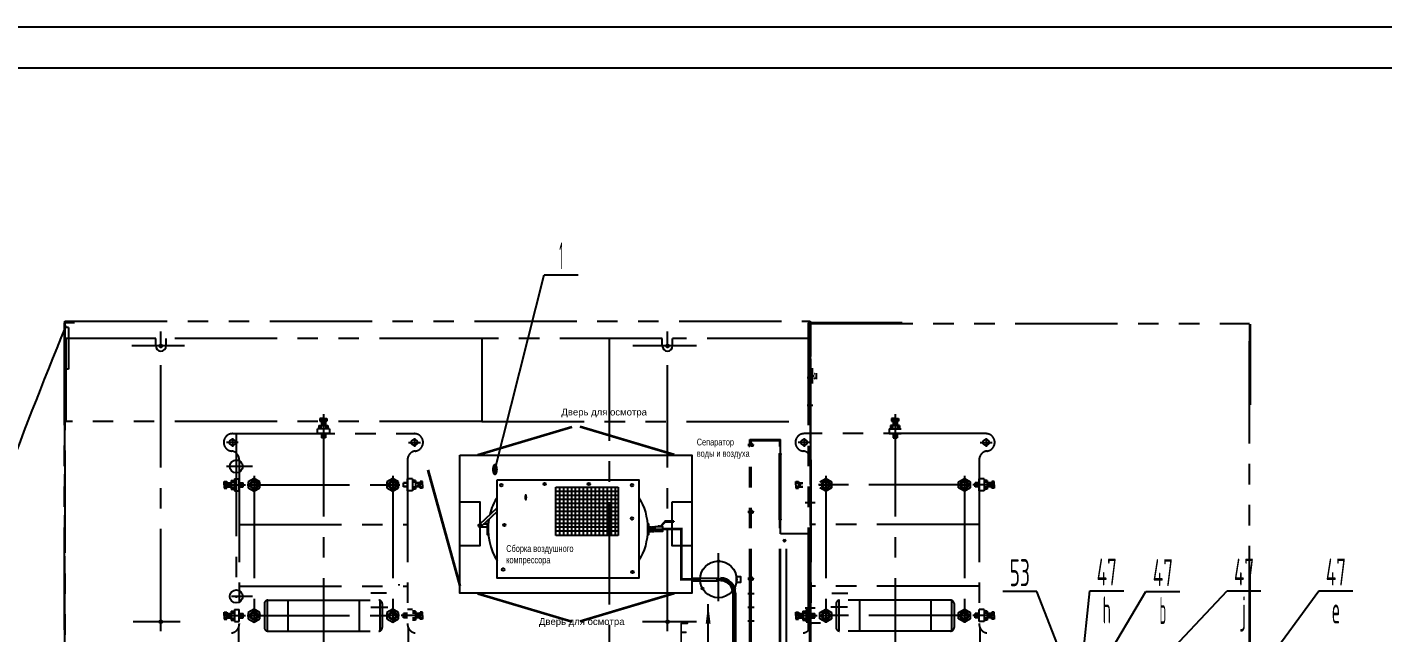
# Model space of a CAD drawing. Header units: millimetres. Extents: x 0 to 25200, y 0 to 17820.
# Drawn here: x 5097 to 15032, y 13380 to 17820 of the extents above; entities that cross this region are included whole.
import ezdxf
from ezdxf.enums import TextEntityAlignment as Align

# ---------------------------------------------------------------- set-up
doc = ezdxf.new("R2010")
doc.units = ezdxf.units.MM
doc.header["$LTSCALE"] = 600
for name, pattern in [('F', [0.75, 0.5, -0.25]), ('G', [2, 1.25, -0.25, 0.25, -0.25]), ('K', [2.5, 1.25, -0.25, 0.25, -0.25, 0.25, -0.25])]:
    doc.linetypes.add(name, pattern=pattern)
for name, color, linetype in [('01', 7, 'Continuous'), ('02', 1, 'Continuous'), ('04', 2, 'F'), ('05', 4, 'G'), ('07', 6, 'K'), ('11', 3, 'Continuous')]:
    doc.layers.add(name, color=color, linetype=linetype)
doc.styles.get("Standard").update_dxf_attribs({"font": 'isocp', "width": 0.707, "bigfont": 'intecad.shx'})

# ---------------------------------------------------------------- blocks, each defined once
blk = doc.blocks.new('*U572')
at = {"layer": '01'}
for p, q in [((-18.7, 16.5), (0, 16.5)), ((-18.7, 0), (-18.7, 16.5)), ((-18.7, 10), (0, 10)), ((0, 16.5), (0, 0)), ((0, -16.5), (0, 0)), ((-18.7, 0), (-18.7, -16.5)), ((-18.7, -10), (0, -10)), ((-18.7, -16.5), (0, -16.5))]:
    blk.add_line(p, q, dxfattribs=at)
at = {"layer": '05'}
blk.add_line((-19.8, 0), (1.1, 0), dxfattribs=at)
blk = doc.blocks.new('*U560')
at = {"layer": '01'}
for p, q in [((0, 8.8), (-8, 4.2)), ((-8, 4.2), (-8, 0)), ((-8, -4.2), (-8, 0)), ((8, 4.2), (0, 8.8)), ((8, 0), (8, 4.2)), ((8, 0), (8, -4.2)), ((0, -8.8), (-8, -4.2)), ((8, -4.2), (0, -8.8))]:
    blk.add_line(p, q, dxfattribs=at)
at = {"layer": '05'}
for p, q in [((-9.9, 0), (9.3, 0)), ((0, -10.6), (0, 10.2))]:
    blk.add_line(p, q, dxfattribs=at)
blk = doc.blocks.new('*U589')
at = {"layer": '01'}
blk.add_lwpolyline([(415, 292), (25, 292)], dxfattribs=at)
at = {"layer": '02'}
blk.add_lwpolyline([(420, 297), (0, 297)], dxfattribs=at)

msp = doc.modelspace()

# ---------------------------------------------------------------- hatches: boundary and pattern name
at = {"layer": '07', "linetype": 'K'}
for points in [[(5375.154, 15631.696), (5375.154, 15618.696), (5388.154, 15618.696)], [(5375.154, 15300.696), (5375.154, 15313.696), (5388.154, 15313.696)]]:
    msp.add_hatch(color=6, dxfattribs=at).paths.add_polyline_path(points)

# ---------------------------------------------------------------- linework, layer by layer
for points in [[(8269.381, 14681.894), (9969.381, 14681.894), (9969.381, 13671.894), (8269.381, 13671.894)], [(8269.381, 14340.441), (8415.063, 14340.441), (8415.063, 14018.002), (8269.381, 14018.002)], [(9823.699, 14340.441), (9969.381, 14340.441), (9969.381, 14018.002), (9823.699, 14018.002)]]:
    msp.add_lwpolyline(points, close=True)
at = {"layer": '01'}
for p, q in [((6039.754, 15483.186), (6039.754, 15538.186)), ((6115.754, 15483.186), (6115.754, 15538.186)), ((9751.754, 15483.186), (9751.754, 15538.186)), ((9827.754, 15483.186), (9827.754, 15538.186)), ((8399.834, 14686.684), (9087.774, 14892.585)), ((8401.268, 14681.894), (9089.207, 14887.795)), ((9837.494, 14681.894), (9149.554, 14887.795)), ((9838.927, 14686.684), (9150.987, 14892.585)), ((8401.268, 14681.894), (8399.834, 14686.684)), ((9837.494, 14681.894), (9838.927, 14686.684)), ((8269.381, 13724.502), (8033.26, 14572.982)), ((8274.198, 13725.842), (8038.077, 14574.322)), ((8427.453, 14160.857), (8541.01, 14269.875)), ((8468.833, 14155.658), (8422.648, 14155.658)), ((8468.833, 14175.658), (8442.87, 14175.658)), ((9696.158, 14153.388), (9692.829, 14153.388)), ((9696.158, 14127.262), (9692.829, 14127.262)), ((9714.072, 14160.003), (9736.446, 14160.003)), ((9714.072, 14156.313), (9714.072, 14160.003)), ((9736.446, 14160.003), (9769.66, 14196.67)), ((9740.152, 14156.646), (9771.877, 14191.67)), ((9836.158, 14198.313), (9773.366, 14198.313)), ((9775.583, 14193.313), (9836.158, 14193.313)), ((9836.158, 14198.313), (9836.158, 14193.313)), ((9962.954, 13781.633), (10033.375, 13781.633)), ((9962.954, 13761.633), (10033.375, 13761.633)), ((8401.268, 13671.894), (8399.834, 13667.104)), ((8399.834, 13667.104), (9087.774, 13461.204)), ((8401.268, 13671.894), (9089.207, 13465.994)), ((9837.494, 13671.894), (9149.554, 13465.994)), ((9838.927, 13667.104), (9150.987, 13461.204)), ((9837.494, 13671.894), (9838.927, 13667.104)), ((10268.646, 13672.189), (10268.646, 13239.893)), ((10288.646, 13672.189), (10288.646, 13239.893))]:
    msp.add_line(p, q, dxfattribs=at)
at = {"layer": '01', "color": 7, "linetype": 'Continuous'}
for p, q in [((8971.517, 14447.057), (9427.299, 14447.057)), ((8971.517, 14094.845), (8971.517, 14447.057)), ((9427.299, 14447.057), (9427.299, 14094.845)), ((8415.809, 14177.404), (8541.01, 14297.599)), ((9378.83, 14094.845), (9378.83, 14301.589)), ((9407.923, 14094.845), (9407.923, 14301.589)), ((9427.299, 14094.845), (8971.517, 14094.845))]:
    msp.add_line(p, q, dxfattribs=at)
msp.add_lwpolyline([(8541.01, 14502.008), (9581.01, 14502.008), (9581.01, 13781.008), (8541.01, 13781.008)], close=True, dxfattribs=at)
for points in [[(8477.716, 14180.482), (8468.833, 14180.482), (8468.833, 14100.145), (8477.914, 14100.145)], [(9642.6, 14179.287), (9651.483, 14179.287), (9651.483, 14098.95), (9642.402, 14098.95)]]:
    msp.add_lwpolyline(points, dxfattribs=at)
at = {"layer": '01'}
for points in [[(9696.158, 14124.313), (9756.158, 14124.313), (9756.158, 14156.313), (9696.158, 14156.313)], [(9722.525, 14160.003), (9731.168, 14160.003), (9731.168, 14163.006), (9722.525, 14163.006)], [(10295.148, 13793.204), (10325.004, 13793.204), (10325.004, 13750.063), (10295.148, 13750.063)]]:
    msp.add_lwpolyline(points, close=True, dxfattribs=at)
at = {"layer": '01', "const_width": 20}
msp.add_lwpolyline([(9756.158, 14140.313), (9891.235, 14140.313), (9891.235, 13773.281), (10028.957, 13772.446)], dxfattribs=at)
at = {"layer": '01'}
for centre, radius in [((6077.754, 15483.186), 11), ((9789.754, 15483.186), 11), ((6629.754, 14600.186), 47.5), ((10162.954, 13905.633), 7), ((10162.954, 13771.633), 134), ((10046.907, 13704.633), 7), ((10279.002, 13704.633), 7), ((6629.754, 13647.186), 47.5), ((6077.754, 13461.186), 11)]:
    msp.add_circle(centre, radius, dxfattribs=at)
at = {"layer": '01', "color": 7, "linetype": 'Continuous'}
for centre, radius in [((8572.142, 14462.523), 9.005), ((8889.569, 14471.521), 9.005), ((9213.749, 14471.521), 9.005), ((9528.924, 14462.523), 9.005), ((9529.042, 14218.558), 9.005), ((8416.893, 14165.796), 11.658), ((8594.599, 14170.108), 9.005), ((8585.784, 13844.174), 9.005), ((9533.45, 13826.556), 9.005), ((9789.754, 13461.186), 11)]:
    msp.add_circle(centre, radius, dxfattribs=at)
at = {"layer": '01'}
for centre, radius, start, end in [((6077.754, 15483.186), 38, 180, 0), ((9789.754, 15483.186), 38, 180, 0), ((9773.366, 14193.313), 5, 90, 137.8293826), ((9775.583, 14188.313), 5, 90, 137.8293826), ((10178.646, 13672.189), 110, 0, 90), ((10178.646, 13672.189), 90, 0, 90)]:
    msp.add_arc(centre, radius, start, end, dxfattribs=at)
at = {"layer": '01', "color": 7, "linetype": 'Continuous'}
for start_param, end_param in [(0.73385186, 1.22536401), (1.33925786, 2.4077408)]:
    msp.add_ellipse((8672.521, 14141.508), major_axis=(0, 310), ratio=0.63342951, start_param=start_param, end_param=end_param, dxfattribs=at)
at = {"layer": '01', "color": 7, "linetype": 'Continuous', "extrusion": (0, 0, -1)}
msp.add_ellipse((9447.795, 14141.508), major_axis=(0, 310), ratio=0.63342951, start_param=0.74559836, end_param=2.39599429, dxfattribs=at)
at = {"layer": '02'}
for p, q in [((8525.404, 14573.056), (8887.174, 16004.492)), ((8887.174, 16004.492), (9135.174, 16004.492)), ((9670.183, 14153.93), (9674.129, 14153.93)), ((9670.183, 14125.496), (9674.129, 14125.496)), ((12495.36, 13682.179), (12247.36, 13682.179)), ((12942.968, 12548.724), (12495.36, 13682.179)), ((12824.764, 13104.195), (12884.719, 13686.898)), ((12884.719, 13686.898), (13132.719, 13686.898)), ((12937.539, 13079.014), (13295.917, 13682.179)), ((13049.764, 12797.017), (13890.555, 13686.898)), ((13295.917, 13682.179), (13543.917, 13682.179)), ((13650.383, 12449.278), (14563.809, 13686.898)), ((13890.555, 13686.898), (14138.555, 13686.898)), ((14563.809, 13686.898), (14811.809, 13686.898)), ((10087.788, 13134.254), (10087.788, 13590.254))]:
    msp.add_line(p, q, dxfattribs=at)
at = {"layer": '02', "color": 1, "linetype": 'Continuous'}
for p, q in [((8971.517, 14417.964), (9427.299, 14417.964)), ((9000.611, 14094.845), (9000.611, 14447.057)), ((9000.611, 14417.964), (9427.299, 14417.964)), ((9000.611, 14094.845), (9000.611, 14417.964)), ((9029.705, 14094.845), (9029.705, 14447.057)), ((9029.705, 14094.845), (9029.705, 14417.964)), ((9058.799, 14094.845), (9058.799, 14447.057)), ((9058.799, 14094.845), (9058.799, 14417.964)), ((9087.892, 14094.845), (9087.892, 14447.057)), ((9087.892, 14094.845), (9087.892, 14417.964)), ((9116.986, 14094.845), (9116.986, 14447.057)), ((9116.986, 14094.845), (9116.986, 14417.964)), ((9146.08, 14094.845), (9146.08, 14447.057)), ((9146.08, 14094.845), (9146.08, 14417.964)), ((9175.173, 14094.845), (9175.173, 14447.057)), ((9175.173, 14094.845), (9175.173, 14417.964)), ((9204.267, 14094.845), (9204.267, 14447.057)), ((9204.267, 14094.845), (9204.267, 14417.964)), ((9204.267, 14417.964), (9427.299, 14417.964)), ((9233.361, 14094.845), (9233.361, 14447.057)), ((9233.361, 14094.845), (9233.361, 14417.964)), ((9233.361, 14417.964), (9427.299, 14417.964)), ((9262.455, 14094.845), (9262.455, 14447.057)), ((9262.455, 14094.845), (9262.455, 14447.057)), ((9262.455, 14094.845), (9262.455, 14417.964)), ((9262.455, 14094.845), (9262.455, 14417.964)), ((9291.548, 14094.845), (9291.548, 14447.057)), ((9291.548, 14094.845), (9291.548, 14447.057)), ((9291.548, 14094.845), (9291.548, 14417.964)), ((9320.642, 14094.845), (9320.642, 14447.057)), ((9320.642, 14094.845), (9320.642, 14447.057)), ((9320.642, 14094.845), (9320.642, 14447.057)), ((9320.642, 14094.845), (9320.642, 14417.964)), ((9349.736, 14094.845), (9349.736, 14447.057)), ((9378.83, 14094.845), (9378.83, 14447.057)), ((9407.923, 14094.845), (9407.923, 14447.057)), ((8971.517, 14388.87), (9427.299, 14388.87)), ((8971.517, 14359.776), (9427.299, 14359.776)), ((8971.517, 14330.682), (9427.299, 14330.682)), ((9000.611, 14388.87), (9427.299, 14388.87)), ((9000.611, 14359.776), (9427.299, 14359.776)), ((9000.611, 14094.845), (9000.611, 14359.776)), ((9000.611, 14330.682), (9427.299, 14330.682)), ((9000.611, 14094.845), (9000.611, 14330.682)), ((9029.705, 14094.845), (9029.705, 14359.776)), ((9029.705, 14094.845), (9029.705, 14330.682)), ((9058.799, 14094.845), (9058.799, 14359.776)), ((9058.799, 14094.845), (9058.799, 14330.682)), ((9087.892, 14094.845), (9087.892, 14359.776)), ((9087.892, 14094.845), (9087.892, 14330.682)), ((9116.986, 14094.845), (9116.986, 14359.776)), ((9116.986, 14094.845), (9116.986, 14330.682)), ((9146.08, 14094.845), (9146.08, 14359.776)), ((9146.08, 14094.845), (9146.08, 14330.682)), ((9175.173, 14094.845), (9175.173, 14359.776)), ((9175.173, 14094.845), (9175.173, 14330.682)), ((9204.267, 14094.845), (9204.267, 14359.776)), ((9204.267, 14094.845), (9204.267, 14330.682)), ((9233.361, 14388.87), (9427.299, 14388.87)), ((9233.361, 14094.845), (9233.361, 14359.776)), ((9233.361, 14094.845), (9233.361, 14330.682)), ((9262.455, 14094.845), (9262.455, 14359.776)), ((9262.455, 14094.845), (9262.455, 14330.682)), ((9291.548, 14094.845), (9291.548, 14359.776)), ((9291.548, 14094.845), (9291.548, 14330.682)), ((9320.642, 14094.845), (9320.642, 14359.776)), ((9320.642, 14094.845), (9320.642, 14330.682)), ((9407.923, 14094.845), (9407.923, 14330.682)), ((8971.517, 14301.589), (9427.299, 14301.589)), ((8971.517, 14272.495), (9427.299, 14272.495)), ((8971.517, 14243.401), (9427.299, 14243.401)), ((8971.517, 14214.308), (9427.299, 14214.308)), ((9000.611, 14301.589), (9427.299, 14301.589)), ((9000.611, 14272.495), (9427.299, 14272.495)), ((9000.611, 14243.401), (9427.299, 14243.401)), ((9000.611, 14214.308), (9427.299, 14214.308)), ((9029.705, 14243.401), (9427.299, 14243.401)), ((9029.705, 14214.308), (9427.299, 14214.308)), ((9320.642, 14094.845), (9320.642, 14301.589)), ((9320.642, 14094.845), (9320.642, 14272.495)), ((8971.517, 14185.214), (9427.299, 14185.214)), ((8971.517, 14156.12), (9427.299, 14156.12)), ((8971.517, 14127.026), (9427.299, 14127.026)), ((9000.611, 14185.214), (9427.299, 14185.214)), ((9000.611, 14156.12), (9427.299, 14156.12)), ((9029.705, 14185.214), (9427.299, 14185.214)), ((9029.705, 14156.12), (9427.299, 14156.12))]:
    msp.add_line(p, q, dxfattribs=at)
at = {"layer": '02'}
msp.add_lwpolyline([(10087.788, 13446.254, 36, 0, 0), (10087.788, 13590.254, 0, 0, 0)], format="xyseb", dxfattribs=at)
msp.add_spline([(5375.154, 15618.696), (4565.296, 13179.811), (4413.176, 10095.802), (3883.249, 8242.832), (1865.154, 7092.624), (1865.154, 6262.624)], degree=3, dxfattribs=at)
at = {"layer": '04'}
msp.add_line((7823.754, 13727.102), (7823.754, 13737.102), dxfattribs=at)
at = {"layer": '04', "color": 2, "linetype": 'F'}
for p, q in [((10033.375, 13781.633), (10162.954, 13781.633)), ((10033.375, 13761.633), (10162.954, 13761.633))]:
    msp.add_line(p, q, dxfattribs=at)
msp.add_circle((10162.954, 13771.633), 10, dxfattribs=at)
at = {"layer": '05', "color": 4, "linetype": 'G'}
for p, q in [((6077.754, 13391.52), (6077.754, 15589.449)), ((9362.954, 15538.186), (9362.954, 9460.38)), ((9789.754, 13391.744), (9789.754, 15589.673)), ((10001.88, 15483.186), (9535.639, 15483.186)), ((7268.454, 14982.148), (7268.454, 13175.181)), ((11457.454, 14982.148), (11457.454, 13175.181)), ((6629.754, 14838.296), (6629.754, 13637.186)), ((6749.754, 14600.186), (6558.429, 14600.186)), ((9663.435, 14140.313), (9847.187, 14140.313)), ((10162.954, 13612.852), (10162.954, 13963.25)), ((6749.754, 13647.186), (6595.257, 13647.186)), ((10278.646, 13672.189), (10278.646, 13239.893)), ((10001.88, 13461.186), (9606.589, 13461.186))]:
    msp.add_line(p, q, dxfattribs=at)
at = {"layer": '05'}
for p, q in [((6249.824, 15483.186), (5864.669, 15483.186)), ((6219.417, 13461.186), (5874.805, 13461.186))]:
    msp.add_line(p, q, dxfattribs=at)
at = {"layer": '05', "color": 4, "linetype": 'G'}
msp.add_arc((10178.646, 13672.189), 100, 0, 90, dxfattribs=at)
at = {"layer": '07', "color": 6, "linetype": 'K'}
for p, q in [((5369.154, 15652.696), (5369.154, 10966.196)), ((5374.754, 13192.186), (5374.754, 15665.186)), ((5374.754, 15665.186), (10835.754, 15665.186)), ((5374.754, 15652.696), (5375.154, 15652.696)), ((5443.754, 15651.686), (5374.754, 15651.686)), ((5375.154, 10966.196), (5375.154, 15652.696)), ((5375.154, 15631.696), (5388.154, 15618.696)), ((5400.154, 15618.696), (5375.154, 15618.696)), ((5400.154, 15618.696), (5400.154, 15313.696)), ((11509.254, 15651.696), (10820.754, 15651.696)), ((10820.754, 15651.696), (10820.754, 13252.196)), ((10832.754, 15651.696), (10832.754, 13252.196)), ((10832.754, 15642.196), (10832.754, 15407.196)), ((10835.754, 15665.186), (10835.754, 14789.186)), ((10837.254, 15642.196), (10837.254, 15407.196)), ((10837.754, 15647.176), (14053.754, 15647.176)), ((10837.754, 13268.176), (10837.754, 15647.176)), ((11169.754, 15654.061), (11169.754, 15639.696)), ((14053.754, 13268.176), (14053.754, 15647.176)), ((14054.254, 15642.196), (14054.254, 15051.696)), ((14058.754, 15642.196), (14058.754, 15051.696)), ((6039.754, 15538.186), (5380.754, 15538.186)), ((5380.754, 15538.186), (5380.754, 14928.186)), ((8428.754, 15538.186), (6115.754, 15538.186)), ((9751.754, 15538.186), (8428.754, 15538.186)), ((8428.754, 15538.186), (8428.754, 14928.186)), ((8429.754, 15538.186), (8429.754, 14928.186)), ((10829.754, 15538.186), (9827.754, 15538.186)), ((10819.754, 15540.196), (10820.754, 15540.196)), ((10819.754, 15540.196), (10819.754, 15483.196)), ((10829.754, 15538.186), (10829.754, 14928.186)), ((10830.389, 15587.696), (10844.754, 15587.696)), ((10819.754, 15483.196), (10820.754, 15483.196)), ((10819.754, 15453.196), (10820.754, 15453.196)), ((10819.754, 15453.196), (10819.754, 15418.196)), ((10819.754, 15418.196), (10820.754, 15418.196)), ((5400.154, 15313.696), (5375.154, 15313.696)), ((5375.154, 15300.696), (5388.154, 15313.696)), ((10837.254, 15388.196), (10837.254, 14665.196)), ((10852.754, 15206.696), (10852.754, 15320.696)), ((10814.414, 15251.196), (10857.762, 15251.196)), ((10837.254, 15261.196), (10837.754, 15261.196)), ((10837.254, 15241.196), (10837.754, 15241.196)), ((10859.587, 15257.696), (10859.587, 15269.696)), ((10868.254, 15251.696), (10868.254, 15243.696)), ((10868.254, 15243.696), (10869.986, 15240.696)), ((10878.254, 15284.324), (10878.254, 15238.37)), ((10813.715, 15048.196), (10855.664, 15048.196)), ((10820.754, 15080.196), (10832.754, 15080.196)), ((10837.254, 15058.196), (10837.754, 15058.196)), ((10837.254, 15038.196), (10837.754, 15038.196)), ((8428.754, 14928.186), (5380.754, 14928.186)), ((7268.454, 14950.516), (7243.029, 14950.516)), ((7243.029, 14950.516), (7243.029, 14931.816)), ((7243.029, 14931.816), (7268.454, 14931.816)), ((7253.454, 14950.516), (7253.454, 14931.816)), ((7253.454, 14931.816), (7253.454, 14899.622)), ((7253.454, 14919.079), (7268.454, 14919.079)), ((7256.454, 14919.079), (7256.454, 14899.622)), ((7268.454, 14950.516), (7293.879, 14950.516)), ((7293.879, 14931.816), (7268.454, 14931.816)), ((7283.454, 14919.079), (7268.454, 14919.079)), ((7280.454, 14919.079), (7280.454, 14899.622)), ((7283.454, 14950.516), (7283.454, 14931.816)), ((7283.454, 14931.816), (7283.454, 14899.622)), ((7293.879, 14950.516), (7293.879, 14931.816)), ((8428.754, 14928.186), (10829.754, 14928.186)), ((11457.454, 14950.516), (11432.029, 14950.516)), ((11432.029, 14950.516), (11432.029, 14931.816)), ((11432.029, 14931.816), (11457.454, 14931.816)), ((11442.454, 14950.516), (11442.454, 14931.816)), ((11442.454, 14931.816), (11442.454, 14899.622)), ((11442.454, 14919.079), (11457.454, 14919.079)), ((11445.454, 14919.079), (11445.454, 14899.622)), ((11457.454, 14950.516), (11482.879, 14950.516)), ((11482.879, 14931.816), (11457.454, 14931.816)), ((11472.454, 14919.079), (11457.454, 14919.079)), ((11469.454, 14919.079), (11469.454, 14899.622)), ((11472.454, 14950.516), (11472.454, 14931.816)), ((11472.454, 14931.816), (11472.454, 14899.622)), ((11482.879, 14950.516), (11482.879, 14931.816)), ((6601.954, 14840.196), (7934.954, 14840.196)), ((6601.954, 14808.008), (6601.954, 14744.678)), ((7312.454, 14876.196), (7224.454, 14876.196)), ((7224.454, 14840.196), (7224.454, 14876.196)), ((7312.454, 14840.196), (7224.454, 14840.196)), ((7235.83, 14899.622), (7235.83, 14876.196)), ((7235.83, 14899.622), (7301.079, 14899.622)), ((7250.007, 14899.622), (7250.007, 14876.196)), ((7253.454, 14840.196), (7253.454, 14810.439)), ((7283.454, 14810.439), (7253.454, 14810.439)), ((7256.454, 14840.196), (7256.454, 14810.439)), ((7280.454, 14840.196), (7280.454, 14810.439)), ((7283.454, 14840.196), (7283.454, 14810.439)), ((7286.902, 14899.622), (7286.902, 14876.196)), ((7301.079, 14899.622), (7301.079, 14876.196)), ((7312.454, 14876.196), (7312.454, 14840.196)), ((7934.954, 14808.008), (7934.954, 14744.678)), ((12123.954, 14840.196), (10790.954, 14840.196)), ((10790.954, 14808.008), (10790.954, 14744.678)), ((11413.454, 14876.196), (11413.454, 14840.196)), ((11413.454, 14876.196), (11501.454, 14876.196)), ((11413.454, 14840.196), (11501.454, 14840.196)), ((11424.83, 14899.622), (11424.83, 14876.196)), ((11490.079, 14899.622), (11424.83, 14899.622)), ((11439.007, 14899.622), (11439.007, 14876.196)), ((11442.454, 14840.196), (11442.454, 14810.439)), ((11442.454, 14810.439), (11472.454, 14810.439)), ((11445.454, 14840.196), (11445.454, 14810.439)), ((11469.454, 14840.196), (11469.454, 14810.439)), ((11472.454, 14840.196), (11472.454, 14810.439)), ((11475.902, 14899.622), (11475.902, 14876.196)), ((11490.079, 14899.622), (11490.079, 14876.196)), ((12123.954, 14808.008), (12123.954, 14744.678)), ((6644.296, 14776.196), (6557.995, 14776.196)), ((7892.613, 14776.196), (7978.913, 14776.196)), ((10378.316, 14756.205), (10420.289, 14756.205)), ((10381.938, 14756.205), (10422.107, 14756.205)), ((10385.704, 14765.09), (10392.104, 14765.09)), ((10385.704, 14756.205), (10385.704, 14765.09)), ((10392.104, 14761.205), (10385.704, 14761.205)), ((10385.704, 14756.205), (10385.704, 14747.32)), ((10392.104, 14751.205), (10385.704, 14751.205)), ((10385.704, 14747.32), (10392.104, 14747.32)), ((10392.104, 13246.205), (10392.104, 14796.205)), ((10392.104, 14796.205), (10618.154, 14796.205)), ((10392.104, 14765.09), (10392.104, 14756.205)), ((10404.104, 14762.205), (10392.104, 14762.205)), ((10392.104, 14747.32), (10392.104, 14756.205)), ((10404.104, 14750.205), (10392.104, 14750.205)), ((10398.104, 13246.205), (10398.104, 14796.205)), ((10414.656, 14756.205), (10403.053, 14756.205)), ((10404.104, 13246.205), (10404.104, 14796.205)), ((10404.104, 14790.205), (10612.154, 14790.205)), ((10413.604, 14765), (10404.104, 14765)), ((10404.104, 14765), (10404.104, 14756.205)), ((10404.104, 14761.205), (10417.504, 14761.205)), ((10413.604, 14761.205), (10404.104, 14761.205)), ((10404.104, 14747.41), (10404.104, 14756.205)), ((10404.104, 14751.205), (10417.504, 14751.205)), ((10413.604, 14751.205), (10404.104, 14751.205)), ((10413.604, 14747.41), (10404.104, 14747.41)), ((10413.604, 14756.205), (10413.604, 14765)), ((10417.504, 14760.205), (10413.604, 14760.205)), ((10413.604, 14756.205), (10413.604, 14747.41)), ((10417.504, 14752.205), (10413.604, 14752.205)), ((10417.504, 14761.205), (10417.504, 14756.205)), ((10417.504, 14751.205), (10417.504, 14756.205)), ((10612.154, 13246.205), (10612.154, 14796.205)), ((10618.154, 14106.205), (10618.154, 14796.205)), ((10833.296, 14776.196), (10746.995, 14776.196)), ((12081.613, 14776.196), (12167.913, 14776.196)), ((6651.954, 14648.964), (6651.954, 13443.428)), ((7884.954, 14648.964), (7884.954, 13443.428)), ((10610.117, 14211.205), (10610.117, 14691.205)), ((10612.154, 14696.205), (10618.154, 14696.205)), ((10620.117, 14211.205), (10620.117, 14691.205)), ((10837.254, 14626.196), (10837.254, 13903.196)), ((10840.954, 14648.964), (10840.954, 13443.428)), ((12073.954, 14648.964), (12073.954, 13443.428)), ((6615.954, 14509.196), (6651.954, 14509.196)), ((6615.954, 14509.196), (6615.954, 14421.196)), ((6651.954, 14421.196), (6651.954, 14509.196)), ((6760.454, 14511.976), (6717.954, 14487.44)), ((6760.454, 14530.208), (6760.454, 13446.617)), ((6760.454, 14515.977), (6760.454, 14413.413)), ((6802.954, 14487.44), (6760.454, 14511.976)), ((7776.454, 14511.976), (7733.954, 14487.44)), ((7776.454, 14530.208), (7776.454, 13446.617)), ((7776.454, 14515.977), (7776.454, 14413.413)), ((7818.954, 14487.44), (7776.454, 14511.976)), ((7920.954, 14509.196), (7884.954, 14509.196)), ((7884.954, 14421.196), (7884.954, 14509.196)), ((7920.954, 14509.196), (7920.954, 14421.196)), ((10906.954, 14487.44), (10949.454, 14511.976)), ((10949.454, 14530.208), (10949.454, 13446.617)), ((10949.454, 14515.977), (10949.454, 14413.413)), ((10949.454, 14511.976), (10991.954, 14487.44)), ((11922.954, 14487.44), (11965.454, 14511.976)), ((11965.454, 14530.208), (11965.454, 13446.617)), ((11965.454, 14515.977), (11965.454, 14413.413)), ((11965.454, 14511.976), (12007.954, 14487.44)), ((12109.954, 14509.196), (12073.954, 14509.196)), ((12073.954, 14421.196), (12073.954, 14509.196)), ((12109.954, 14509.196), (12109.954, 14421.196)), ((6536.169, 14465.196), (6697.778, 14465.196)), ((6541.634, 14465.196), (6541.634, 14490.621)), ((6541.634, 14490.621), (6560.334, 14490.621)), ((6541.634, 14480.196), (6560.334, 14480.196)), ((6541.634, 14465.196), (6541.634, 14439.771)), ((6541.634, 14450.196), (6560.334, 14450.196)), ((6541.634, 14439.771), (6560.334, 14439.771)), ((6560.334, 14490.621), (6560.334, 14465.196)), ((6560.334, 14480.196), (6592.528, 14480.196)), ((6560.334, 14439.771), (6560.334, 14465.196)), ((6560.334, 14450.196), (6592.528, 14450.196)), ((6573.071, 14480.196), (6573.071, 14465.196)), ((6573.071, 14477.196), (6592.528, 14477.196)), ((6573.071, 14450.196), (6573.071, 14465.196)), ((6573.071, 14453.196), (6592.528, 14453.196)), ((6592.528, 14497.82), (6592.528, 14432.571)), ((6592.528, 14497.82), (6615.954, 14497.82)), ((6592.528, 14483.643), (6615.954, 14483.643)), ((6592.528, 14446.748), (6615.954, 14446.748)), ((6592.528, 14432.571), (6615.954, 14432.571)), ((6615.954, 14421.196), (6651.954, 14421.196)), ((6651.954, 14480.196), (6681.711, 14480.196)), ((6651.954, 14477.196), (6681.711, 14477.196)), ((6651.954, 14453.196), (6681.711, 14453.196)), ((6651.954, 14450.196), (6681.711, 14450.196)), ((6681.711, 14450.196), (6681.711, 14480.196)), ((6710.463, 14465.196), (7742.114, 14465.196)), ((6809.574, 14465.196), (6714.335, 14465.196)), ((6717.954, 14487.44), (6717.954, 14442.951)), ((6717.954, 14442.951), (6760.454, 14418.416)), ((6760.454, 14418.416), (6802.954, 14442.951)), ((6802.954, 14442.951), (6802.954, 14487.44)), ((7726.463, 14465.196), (7829.045, 14465.196)), ((7825.574, 14465.196), (7730.335, 14465.196)), ((7733.954, 14487.44), (7733.954, 14442.951)), ((7733.954, 14442.951), (7776.454, 14418.416)), ((7776.454, 14418.416), (7818.954, 14442.951)), ((7818.954, 14442.951), (7818.954, 14487.44)), ((7855.197, 14450.196), (7855.197, 14480.196)), ((7884.954, 14480.196), (7855.197, 14480.196)), ((7884.954, 14477.196), (7855.197, 14477.196)), ((7884.954, 14453.196), (7855.197, 14453.196)), ((7884.954, 14450.196), (7855.197, 14450.196)), ((7920.954, 14421.196), (7884.954, 14421.196)), ((7944.38, 14497.82), (7920.954, 14497.82)), ((7944.38, 14483.643), (7920.954, 14483.643)), ((7944.38, 14446.748), (7920.954, 14446.748)), ((7944.38, 14432.571), (7920.954, 14432.571)), ((7944.38, 14497.82), (7944.38, 14432.571)), ((7976.575, 14480.196), (7944.38, 14480.196)), ((7963.838, 14477.196), (7944.38, 14477.196)), ((7963.838, 14453.196), (7944.38, 14453.196)), ((7976.575, 14450.196), (7944.38, 14450.196)), ((7963.838, 14480.196), (7963.838, 14465.196)), ((7963.838, 14450.196), (7963.838, 14465.196)), ((7976.575, 14490.621), (7976.575, 14465.196)), ((7995.275, 14490.621), (7976.575, 14490.621)), ((7995.275, 14480.196), (7976.575, 14480.196)), ((7976.575, 14439.771), (7976.575, 14465.196)), ((7995.275, 14450.196), (7976.575, 14450.196)), ((7995.275, 14439.771), (7976.575, 14439.771)), ((7995.275, 14465.196), (7995.275, 14490.621)), ((7995.275, 14465.196), (7995.275, 14439.771)), ((10730.634, 14465.196), (10730.634, 14490.621)), ((10730.634, 14490.621), (10749.334, 14490.621)), ((10730.634, 14480.196), (10749.334, 14480.196)), ((10730.634, 14465.196), (10730.634, 14439.771)), ((10730.634, 14450.196), (10749.334, 14450.196)), ((10730.634, 14439.771), (10749.334, 14439.771)), ((10749.334, 14490.621), (10749.334, 14465.196)), ((10749.334, 14480.196), (10781.528, 14480.196)), ((10749.334, 14439.771), (10749.334, 14465.196)), ((10749.334, 14450.196), (10781.528, 14450.196)), ((10762.071, 14480.196), (10762.071, 14465.196)), ((10762.071, 14477.196), (10781.528, 14477.196)), ((10762.071, 14450.196), (10762.071, 14465.196)), ((10762.071, 14453.196), (10781.528, 14453.196)), ((10999.446, 14465.196), (10896.864, 14465.196)), ((10900.335, 14465.196), (10995.574, 14465.196)), ((10949.454, 14418.416), (10906.954, 14442.951)), ((10991.954, 14442.951), (10949.454, 14418.416)), ((12015.446, 14465.196), (10983.794, 14465.196)), ((10991.954, 14487.44), (10991.954, 14442.951)), ((11916.335, 14465.196), (12011.574, 14465.196)), ((11922.954, 14442.951), (11922.954, 14487.44)), ((11965.454, 14418.416), (11922.954, 14442.951)), ((12007.954, 14442.951), (11965.454, 14418.416)), ((12007.954, 14487.44), (12007.954, 14442.951)), ((12189.74, 14465.196), (12028.13, 14465.196)), ((12073.954, 14480.196), (12044.197, 14480.196)), ((12044.197, 14450.196), (12044.197, 14480.196)), ((12073.954, 14477.196), (12044.197, 14477.196)), ((12073.954, 14453.196), (12044.197, 14453.196)), ((12073.954, 14450.196), (12044.197, 14450.196)), ((12109.954, 14421.196), (12073.954, 14421.196)), ((12133.38, 14497.82), (12109.954, 14497.82)), ((12133.38, 14483.643), (12109.954, 14483.643)), ((12133.38, 14446.748), (12109.954, 14446.748)), ((12133.38, 14432.571), (12109.954, 14432.571)), ((12133.38, 14497.82), (12133.38, 14432.571)), ((12165.575, 14480.196), (12133.38, 14480.196)), ((12152.838, 14477.196), (12133.38, 14477.196)), ((12152.838, 14453.196), (12133.38, 14453.196)), ((12165.575, 14450.196), (12133.38, 14450.196)), ((12152.838, 14480.196), (12152.838, 14465.196)), ((12152.838, 14450.196), (12152.838, 14465.196)), ((12165.575, 14490.621), (12165.575, 14465.196)), ((12184.275, 14490.621), (12165.575, 14490.621)), ((12184.275, 14480.196), (12165.575, 14480.196)), ((12165.575, 14439.771), (12165.575, 14465.196)), ((12184.275, 14450.196), (12165.575, 14450.196)), ((12184.275, 14439.771), (12165.575, 14439.771)), ((12184.275, 14465.196), (12184.275, 14490.621)), ((12184.275, 14465.196), (12184.275, 14439.771)), ((10798.74, 14336.696), (10871.581, 14336.696)), ((10832.754, 14347.112), (10837.254, 14347.112)), ((10832.754, 14331.112), (10837.254, 14331.112)), ((10834.754, 14331.612), (10834.754, 14346.612)), ((10834.754, 14346.612), (10837.254, 14346.612)), ((10834.754, 14345.112), (10842.254, 14345.112)), ((10834.754, 14343.912), (10842.254, 14343.912)), ((10834.754, 14334.312), (10842.254, 14334.312)), ((10834.754, 14333.112), (10842.254, 14333.112)), ((10834.754, 14331.612), (10837.254, 14331.612)), ((10837.254, 14346.696), (10837.754, 14346.696)), ((10837.254, 14326.696), (10837.754, 14326.696)), ((10837.754, 14349.112), (10842.254, 14349.112)), ((10837.754, 14329.112), (10842.254, 14329.112)), ((10842.254, 14329.112), (10842.254, 14349.112)), ((10378.316, 14266.205), (10420.289, 14266.205)), ((10381.938, 14266.205), (10422.107, 14266.205)), ((10385.704, 14275.09), (10392.104, 14275.09)), ((10385.704, 14266.205), (10385.704, 14275.09)), ((10392.104, 14271.205), (10385.704, 14271.205)), ((10385.704, 14266.205), (10385.704, 14257.32)), ((10392.104, 14261.205), (10385.704, 14261.205)), ((10385.704, 14257.32), (10392.104, 14257.32)), ((10392.104, 14275.09), (10392.104, 14266.205)), ((10404.104, 14272.205), (10392.104, 14272.205)), ((10392.104, 14257.32), (10392.104, 14266.205)), ((10404.104, 14260.205), (10392.104, 14260.205)), ((10414.656, 14266.205), (10403.053, 14266.205)), ((10413.604, 14275), (10404.104, 14275)), ((10404.104, 14275), (10404.104, 14266.205)), ((10404.104, 14271.205), (10417.504, 14271.205)), ((10413.604, 14271.205), (10404.104, 14271.205)), ((10404.104, 14257.41), (10404.104, 14266.205)), ((10404.104, 14261.205), (10417.504, 14261.205)), ((10413.604, 14261.205), (10404.104, 14261.205)), ((10413.604, 14257.41), (10404.104, 14257.41)), ((10413.604, 14266.205), (10413.604, 14275)), ((10417.504, 14270.205), (10413.604, 14270.205)), ((10413.604, 14266.205), (10413.604, 14257.41)), ((10417.504, 14262.205), (10413.604, 14262.205)), ((10417.504, 14271.205), (10417.504, 14266.205)), ((10417.504, 14261.205), (10417.504, 14266.205)), ((6651.954, 14173.196), (7884.954, 14173.196)), ((10612.154, 14206.205), (10618.154, 14206.205)), ((12073.954, 14173.196), (10840.954, 14173.196)), ((10618.154, 13246.205), (10618.154, 14106.205)), ((10840.954, 14106.205), (10618.154, 14106.205)), ((10662.154, 13246.205), (10662.154, 14106.205)), ((10840.954, 13256.205), (10840.954, 14106.205)), ((10832.754, 13273.696), (10832.754, 13864.196)), ((10837.254, 13273.696), (10837.254, 13864.196)), ((14054.254, 13273.696), (14054.254, 13864.196)), ((14058.754, 13273.696), (14058.754, 13864.196)), ((6651.954, 13722.196), (7884.954, 13722.196)), ((10378.316, 13776.205), (10420.289, 13776.205)), ((10381.938, 13776.205), (10422.107, 13776.205)), ((10385.704, 13785.09), (10392.104, 13785.09)), ((10385.704, 13776.205), (10385.704, 13785.09)), ((10392.104, 13781.205), (10385.704, 13781.205)), ((10385.704, 13776.205), (10385.704, 13767.32)), ((10392.104, 13771.205), (10385.704, 13771.205)), ((10385.704, 13767.32), (10392.104, 13767.32)), ((10392.104, 13785.09), (10392.104, 13776.205)), ((10404.104, 13782.205), (10392.104, 13782.205)), ((10392.104, 13767.32), (10392.104, 13776.205)), ((10404.104, 13770.205), (10392.104, 13770.205)), ((10414.656, 13776.205), (10403.053, 13776.205)), ((10413.604, 13785), (10404.104, 13785)), ((10404.104, 13785), (10404.104, 13776.205)), ((10404.104, 13781.205), (10417.504, 13781.205)), ((10413.604, 13781.205), (10404.104, 13781.205)), ((10404.104, 13767.41), (10404.104, 13776.205)), ((10404.104, 13771.205), (10417.504, 13771.205)), ((10413.604, 13771.205), (10404.104, 13771.205)), ((10413.604, 13767.41), (10404.104, 13767.41)), ((10413.604, 13776.205), (10413.604, 13785)), ((10417.504, 13780.205), (10413.604, 13780.205)), ((10413.604, 13776.205), (10413.604, 13767.41)), ((10417.504, 13772.205), (10413.604, 13772.205)), ((10417.504, 13781.205), (10417.504, 13776.205)), ((10417.504, 13771.205), (10417.504, 13776.205)), ((12073.954, 13722.196), (10840.954, 13722.196)), ((6855.454, 13618.583), (6855.454, 13393.808)), ((6860.954, 13619.196), (7674.954, 13619.196)), ((7007.454, 13619.196), (7007.454, 13393.196)), ((7529.454, 13619.196), (7529.454, 13393.196)), ((7731.303, 13670.196), (7614.943, 13670.196)), ((7681.454, 13618.336), (7681.454, 13394.055)), ((10425.714, 13666.205), (10379.48, 13666.205)), ((10994.606, 13670.196), (11110.965, 13670.196)), ((11044.454, 13618.336), (11044.454, 13394.055)), ((11864.954, 13619.196), (11050.954, 13619.196)), ((11196.454, 13619.196), (11196.454, 13393.196)), ((11718.454, 13619.196), (11718.454, 13393.196)), ((11870.454, 13618.583), (11870.454, 13393.808)), ((6541.634, 13506.196), (6541.634, 13531.621)), ((6541.634, 13531.621), (6560.334, 13531.621)), ((6541.634, 13521.196), (6560.334, 13521.196)), ((6560.334, 13531.621), (6560.334, 13506.196)), ((6560.334, 13521.196), (6592.528, 13521.196)), ((6573.071, 13521.196), (6573.071, 13506.196)), ((6573.071, 13518.196), (6592.528, 13518.196)), ((6592.528, 13538.82), (6592.528, 13473.571)), ((6592.528, 13538.82), (6615.954, 13538.82)), ((6592.528, 13524.643), (6615.954, 13524.643)), ((6615.954, 13550.196), (6615.954, 13462.196)), ((6615.954, 13550.196), (6651.954, 13550.196)), ((6651.954, 13462.196), (6651.954, 13550.196)), ((6651.954, 13521.196), (6681.711, 13521.196)), ((6651.954, 13518.196), (6681.711, 13518.196)), ((6681.711, 13491.196), (6681.711, 13521.196)), ((6760.454, 13552.976), (6717.954, 13528.44)), ((6717.954, 13528.44), (6717.954, 13483.951)), ((6760.454, 13556.977), (6760.454, 13454.413)), ((6802.954, 13528.44), (6760.454, 13552.976)), ((6802.954, 13483.951), (6802.954, 13528.44)), ((6835.954, 13594.196), (6835.954, 13418.196)), ((7616.63, 13568.196), (7739.734, 13568.196)), ((7699.954, 13594.196), (7699.954, 13418.196)), ((7776.454, 13552.976), (7733.954, 13528.44)), ((7733.954, 13528.44), (7733.954, 13483.951)), ((7776.454, 13556.977), (7776.454, 13454.413)), ((7818.954, 13528.44), (7776.454, 13552.976)), ((7818.954, 13483.951), (7818.954, 13528.44)), ((7855.197, 13491.196), (7855.197, 13521.196)), ((7884.954, 13521.196), (7855.197, 13521.196)), ((7884.954, 13518.196), (7855.197, 13518.196)), ((7920.954, 13550.196), (7884.954, 13550.196)), ((7944.38, 13538.82), (7920.954, 13538.82)), ((7944.38, 13524.643), (7920.954, 13524.643)), ((7944.38, 13538.82), (7944.38, 13473.571)), ((7976.575, 13521.196), (7944.38, 13521.196)), ((7963.838, 13518.196), (7944.38, 13518.196)), ((7963.838, 13521.196), (7963.838, 13506.196)), ((7976.575, 13531.621), (7976.575, 13506.196)), ((7995.275, 13531.621), (7976.575, 13531.621)), ((7995.275, 13521.196), (7976.575, 13521.196)), ((7995.275, 13506.196), (7995.275, 13531.621)), ((10425.714, 13566.205), (10379.48, 13566.205)), ((10730.634, 13506.196), (10730.634, 13531.621)), ((10730.634, 13531.621), (10749.334, 13531.621)), ((10730.634, 13521.196), (10749.334, 13521.196)), ((10749.334, 13531.621), (10749.334, 13506.196)), ((10749.334, 13521.196), (10781.528, 13521.196)), ((10762.071, 13521.196), (10762.071, 13506.196)), ((10762.071, 13518.196), (10781.528, 13518.196)), ((10781.528, 13538.82), (10781.528, 13473.571)), ((10781.528, 13538.82), (10804.954, 13538.82)), ((10781.528, 13524.643), (10804.954, 13524.643)), ((10871.268, 13562.196), (10798.428, 13562.196)), ((10804.954, 13550.196), (10840.954, 13550.196)), ((10804.954, 13550.196), (10804.954, 13461.738)), ((10837.254, 13572.196), (10837.754, 13572.196)), ((10837.254, 13552.196), (10837.254, 13572.196)), ((10837.254, 13552.196), (10837.754, 13552.196)), ((10840.954, 13521.196), (10870.711, 13521.196)), ((10840.954, 13518.196), (10870.711, 13518.196)), ((10870.711, 13491.196), (10870.711, 13521.196)), ((10906.954, 13528.44), (10949.454, 13552.976)), ((10906.954, 13483.951), (10906.954, 13528.44)), ((10949.454, 13556.977), (10949.454, 13454.413)), ((10949.454, 13552.976), (10991.954, 13528.44)), ((11109.279, 13568.196), (10986.174, 13568.196)), ((10991.954, 13528.44), (10991.954, 13483.951)), ((11025.954, 13594.196), (11025.954, 13418.196)), ((11889.954, 13594.196), (11889.954, 13418.196)), ((11922.954, 13528.44), (11965.454, 13552.976)), ((11922.954, 13483.951), (11922.954, 13528.44)), ((11965.454, 13556.977), (11965.454, 13454.413)), ((11965.454, 13552.976), (12007.954, 13528.44)), ((12007.954, 13528.44), (12007.954, 13483.951)), ((12044.197, 13491.196), (12044.197, 13521.196)), ((12073.954, 13521.196), (12044.197, 13521.196)), ((12073.954, 13518.196), (12044.197, 13518.196)), ((12073.954, 13462.196), (12073.954, 13550.196)), ((12109.954, 13550.196), (12073.954, 13550.196)), ((12109.954, 13550.196), (12109.954, 13462.196)), ((12133.38, 13538.82), (12109.954, 13538.82)), ((12133.38, 13524.643), (12109.954, 13524.643)), ((12133.38, 13538.82), (12133.38, 13473.571)), ((12165.575, 13521.196), (12133.38, 13521.196)), ((12152.838, 13518.196), (12133.38, 13518.196)), ((12152.838, 13521.196), (12152.838, 13506.196)), ((12165.575, 13531.621), (12165.575, 13506.196)), ((12184.275, 13531.621), (12165.575, 13531.621)), ((12184.275, 13521.196), (12165.575, 13521.196)), ((12184.275, 13506.196), (12184.275, 13531.621)), ((6536.169, 13506.196), (6697.778, 13506.196)), ((6541.634, 13506.196), (6541.634, 13480.771)), ((6541.634, 13491.196), (6560.334, 13491.196)), ((6541.634, 13480.771), (6560.334, 13480.771)), ((6560.334, 13480.771), (6560.334, 13506.196)), ((6560.334, 13491.196), (6592.528, 13491.196)), ((6573.071, 13491.196), (6573.071, 13506.196)), ((6573.071, 13494.196), (6592.528, 13494.196)), ((6592.528, 13487.748), (6615.954, 13487.748)), ((6592.528, 13473.571), (6615.954, 13473.571)), ((6615.954, 13462.196), (6651.954, 13462.196)), ((6646.454, 13417.471), (6646.454, 13252.196)), ((6651.954, 13494.196), (6681.711, 13494.196)), ((6651.954, 13491.196), (6681.711, 13491.196)), ((6710.463, 13506.196), (7829.045, 13506.196)), ((6809.574, 13506.196), (6714.335, 13506.196)), ((6717.954, 13483.951), (6760.454, 13459.416)), ((6760.454, 13459.416), (6802.954, 13483.951)), ((7825.574, 13506.196), (7730.335, 13506.196)), ((7733.954, 13483.951), (7776.454, 13459.416)), ((7776.454, 13459.416), (7818.954, 13483.951)), ((8000.74, 13506.196), (7839.13, 13506.196)), ((7884.954, 13494.196), (7855.197, 13494.196)), ((7884.954, 13491.196), (7855.197, 13491.196)), ((7890.454, 13417.471), (7890.454, 13252.196)), ((7944.38, 13487.748), (7920.954, 13487.748)), ((7944.38, 13473.571), (7920.954, 13473.571)), ((7963.838, 13494.196), (7944.38, 13494.196)), ((7976.575, 13491.196), (7944.38, 13491.196)), ((7963.838, 13491.196), (7963.838, 13506.196)), ((7976.575, 13480.771), (7976.575, 13506.196)), ((7995.275, 13491.196), (7976.575, 13491.196)), ((7995.275, 13480.771), (7976.575, 13480.771)), ((7995.275, 13506.196), (7995.275, 13480.771)), ((10425.714, 13466.205), (10379.48, 13466.205)), ((10725.169, 13506.196), (10886.778, 13506.196)), ((10730.634, 13506.196), (10730.634, 13480.771)), ((10730.634, 13491.196), (10749.334, 13491.196)), ((10730.634, 13480.771), (10749.334, 13480.771)), ((10749.334, 13480.771), (10749.334, 13506.196)), ((10749.334, 13491.196), (10781.528, 13491.196)), ((10762.071, 13491.196), (10762.071, 13506.196)), ((10762.071, 13494.196), (10781.528, 13494.196)), ((10781.528, 13487.748), (10804.954, 13487.748)), ((10781.528, 13473.571), (10804.954, 13473.571)), ((10804.954, 13461.738), (10840.954, 13461.738)), ((10835.454, 13417.471), (10835.454, 13252.196)), ((10837.754, 13454.176), (10911.754, 13454.176)), ((10840.954, 13494.196), (10870.711, 13494.196)), ((10840.954, 13491.196), (10870.711, 13491.196)), ((12015.446, 13506.196), (10896.864, 13506.196)), ((10900.335, 13506.196), (10995.574, 13506.196)), ((10949.454, 13459.416), (10906.954, 13483.951)), ((10991.954, 13483.951), (10949.454, 13459.416)), ((11916.335, 13506.196), (12011.574, 13506.196)), ((11965.454, 13459.416), (11922.954, 13483.951)), ((12007.954, 13483.951), (11965.454, 13459.416)), ((12189.74, 13506.196), (12028.13, 13506.196)), ((12073.954, 13494.196), (12044.197, 13494.196)), ((12073.954, 13491.196), (12044.197, 13491.196)), ((12109.954, 13462.196), (12073.954, 13462.196)), ((12079.454, 13417.471), (12079.454, 13252.196)), ((12133.38, 13487.748), (12109.954, 13487.748)), ((12133.38, 13473.571), (12109.954, 13473.571)), ((12152.838, 13494.196), (12133.38, 13494.196)), ((12165.575, 13491.196), (12133.38, 13491.196)), ((12152.838, 13491.196), (12152.838, 13506.196)), ((12165.575, 13480.771), (12165.575, 13506.196)), ((12184.275, 13491.196), (12165.575, 13491.196)), ((12184.275, 13480.771), (12165.575, 13480.771)), ((12184.275, 13506.196), (12184.275, 13480.771)), ((6860.954, 13393.196), (7674.954, 13393.196)), ((7268.454, 13397.935), (7268.454, 13212.707)), ((11864.954, 13393.196), (11050.954, 13393.196)), ((11457.454, 13397.935), (11457.454, 13212.707))]:
    msp.add_line(p, q, dxfattribs=at)
for centre, radius in [((6601.954, 14776.196), 22), ((7934.954, 14776.196), 22), ((10790.954, 14776.196), 22), ((12123.954, 14776.196), 22), ((10615.117, 14691.205), 5), ((6760.454, 14465.196), 29), ((6760.454, 14465.196), 22.4), ((7776.454, 14465.196), 29), ((7776.454, 14465.196), 22.4), ((10949.454, 14465.196), 29), ((10949.454, 14465.196), 22.4), ((11965.454, 14465.196), 29), ((11965.454, 14465.196), 22.4), ((10615.117, 14211.205), 5), ((6760.454, 13506.196), 29), ((6760.454, 13506.196), 22.4), ((7776.454, 13506.196), 29), ((7776.454, 13506.196), 22.4), ((10949.454, 13506.196), 29), ((10949.454, 13506.196), 22.4), ((11965.454, 13506.196), 29), ((11965.454, 13506.196), 22.4)]:
    msp.add_circle(centre, radius, dxfattribs=at)
for centre, radius, start, end in [((10842.254, 15642.196), 9.5, 90, 180), ((10842.254, 15642.196), 5, 154.1580672, 180), ((10842.254, 15407.196), 9.5, 180, 270), ((10842.254, 15407.196), 5, 180, 205.8419328), ((10842.254, 15388.196), 9.5, 118.2737136, 180), ((10867.902, 15277.696), 2, 94.2368347, 270), ((6601.954, 14776.196), 64, 90, 263.7207117), ((7934.954, 14776.196), 64, 276.2792883, 90), ((10790.954, 14776.196), 64, 90, 263.7207117), ((12123.954, 14776.196), 64, 276.2792883, 90), ((6587.954, 14648.964), 64, 0, 83.7207117), ((7948.954, 14648.964), 64, 96.2792883, 180), ((10776.954, 14648.964), 64, 0, 83.7207117), ((12137.954, 14648.964), 64, 96.2792883, 180), ((10842.254, 14645.196), 9.5, 180, 241.7262864), ((10842.254, 14645.196), 5, 180, 205.8419328), ((6760.454, 14465.196), 28, 267.9512393, 182.0468296), ((7776.454, 14465.196), 28, 267.9512393, 182.0468296), ((10949.454, 14465.196), 28, 357.9531704, 272.0487607), ((11965.454, 14465.196), 28, 357.9531704, 272.0487607), ((6860.954, 13594.196), 25, 90, 180), ((7674.954, 13594.196), 25, 0, 90), ((11050.954, 13594.196), 25, 90, 180), ((11864.954, 13594.196), 25, 0, 90), ((6760.454, 13506.196), 28, 267.9512393, 182.0468296), ((7776.454, 13506.196), 28, 267.9512393, 182.0468296), ((10949.454, 13506.196), 28, 357.9531704, 272.0487607), ((11965.454, 13506.196), 28, 357.9531704, 272.0487607), ((6587.954, 13443.428), 64, 276.2792883, 0), ((6860.954, 13418.196), 25, 180, 270), ((7674.954, 13418.196), 25, 270, 0), ((7948.954, 13443.428), 64, 180, 263.7207117), ((10776.954, 13443.428), 64, 276.2792883, 0), ((11050.954, 13418.196), 25, 180, 270), ((11864.954, 13418.196), 25, 270, 0), ((12137.954, 13443.428), 64, 180, 263.7207117)]:
    msp.add_arc(centre, radius, start, end, dxfattribs=at)

# ---------------------------------------------------------------- block references
at = {"layer": '01', "xscale": 60, "yscale": 60, "zscale": 60}
msp.add_blockref('*U589', (0, 0), dxfattribs=at)
at = {"layer": '01'}
for p in [(9670.183, 14140.313), (9692.829, 14140.313)]:
    msp.add_blockref('*U572', p, dxfattribs=at)
at = {"layer": '07', "color": 6, "linetype": 'K', "xscale": -1}
msp.add_blockref('*U560', (10647.154, 14056.205), dxfattribs=at)

# ---------------------------------------------------------------- texts
at = {"layer": '01', "char_height": 50, "attachment_point": 1}
for s, insert in [('{\\fArial|b0|i0|c204|p34;\\W1;\\C3;Дверь для осмотра}', (9012.424, 15023.634)), ('{\\fArial|b0|i0|c204|p34;\\C3;Сепаратор\\Pводы и воздуха}', (10004.351, 14803.771)), ('{\\fArial|b0|i0|c204|p34;\\C3;Сборка воздушного\\Pкомпрессора}', (8608.271, 14023.232)), ('{\\fArial|b0|i0|c204|p34;\\W1;\\C3;Дверь для осмотра}', (8848.137, 13488.201))]:
    msp.add_mtext(s, dxfattribs=dict(at, insert=insert))
at = {"layer": '02', "width": 0.605172}
for height, p, p2 in [(80, (8501.404, 14533.056), (8549.404, 14533.056)), (40, (8739.335, 14348.62), (8763.335, 14348.62))]:
    msp.add_text('●', height=height, dxfattribs=at).set_placement(p, p2, align=Align.FIT)
at = {"layer": '11'}
for s, height, width, p, p2 in [('1', 197.99, 0.404, (8997.176, 16044.492), (9025.172, 16044.492)), ('53', 197.9899, 0.581958, (12296.96, 13722.179), (12445.76, 13722.179)), ('47', 197.9899, 0.556706, (12934.319, 13726.898), (13083.119, 13726.898)), ('47', 197.9899, 0.556706, (13345.517, 13722.179), (13494.317, 13722.179)), ('47', 197.9899, 0.556706, (13940.155, 13726.898), (14088.955, 13726.898)), ('47', 197.9899, 0.556706, (14613.409, 13726.898), (14762.209, 13726.898)), ('h', 197.99, 0.526103, (12978.186, 13448.908), (13039.251, 13448.908)), ('b', 197.99, 0.405504, (13396.384, 13444.189), (13443.451, 13444.189)), ('j', 197.99, 0.436064, (13997.658, 13448.908), (14031.451, 13448.908)), ('e', 197.99, 0.554116, (14657.639, 13448.908), (14717.979, 13448.908))]:
    msp.add_text(s, height=height, dxfattribs=dict(at, width=width)).set_placement(p, p2, align=Align.FIT)
at = {"layer": '11', "width": 0.707}
msp.add_text('E', height=168, dxfattribs=at).set_placement((9873.562, 13240.814), align=Align.BOTTOM_LEFT)

doc.saveas('drawing.dxf')
